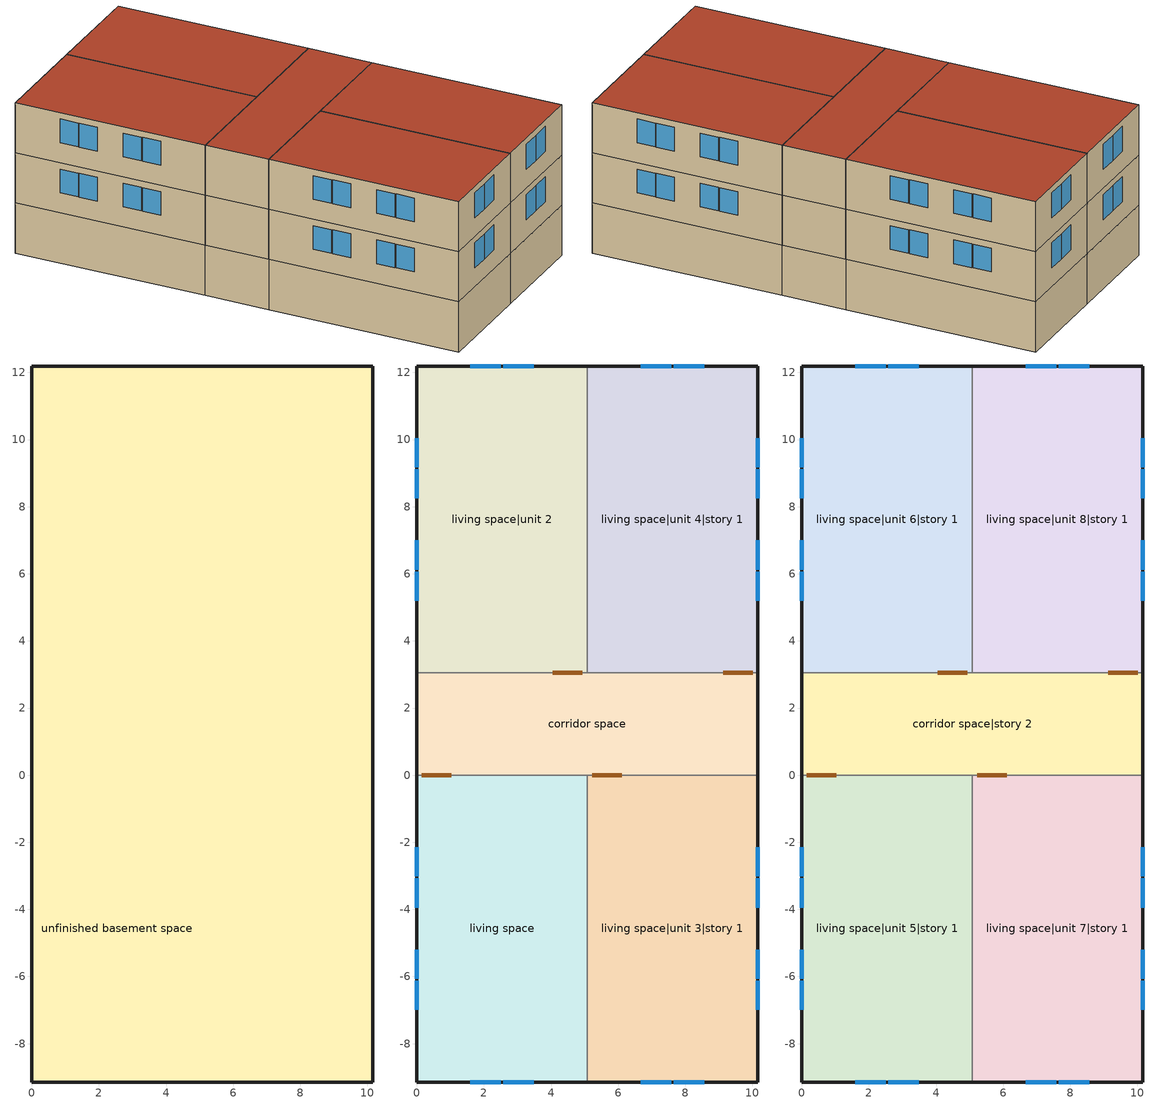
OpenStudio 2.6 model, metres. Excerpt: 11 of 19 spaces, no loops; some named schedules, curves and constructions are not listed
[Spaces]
unfinished basement space
 floor foundation (FloorFndGrndUnfinB): 0,0 0,3.05 10.16,3.05 10.16,0 z-2.44
 floor foundation (FloorFndGrndUnfinB 1): 0,-9.14 0,0 5.08,0 5.08,-9.14 z-2.44
 floor foundation (FloorFndGrndUnfinB 3): 0,3.05 0,12.19 5.08,12.19 5.08,3.05 z-2.44
 floor foundation (FloorFndGrndUnfinB 2): 5.08,-9.14 5.08,0 10.16,0 10.16,-9.14 z-2.44
 floor foundation (FloorFndGrndUnfinB 4): 5.08,3.05 5.08,12.19 10.16,12.19 10.16,3.05 z-2.44
 wall foundation (WallFndGrndUnfinB 3): 0,12.19 0,3.05 0,0 z-2.44:0
 wall foundation (WallFndGrndUnfinB 4): 10.16,0 10.16,3.05 10.16,12.19 5.08,12.19 0,12.19 z-2.44:0
 wall foundation (WallFndGrndUnfinB 1): 0,0 0,-9.14 z-2.44:0
 wall foundation (WallFndGrndUnfinB 2): 0,-9.14 5.08,-9.14 10.16,-9.14 10.16,0 z-2.44:0
 ceiling adiabatic (RoofUnfinUninsExt): 10.16,0 10.16,3.05 0,3.05 0,0 z0
living space
 floor to unfinished basement space (FloorUnfinBInsFin Reversed): 0,-9.14 0,0 5.08,0 5.08,-9.14 z0
 wall outside (WallExtInsFin): 0,0 0,-9.14 5.08,-9.14 z0:2.44
 wall adiabatic (WallIntFinUninsFin): 5.08,0 0,0 z0:2.44
 wall to living space|unit 3|story 1 (WallIntFinUninsFin Reversed): 5.08,-9.14 5.08,0 z0:2.44
 window (WindowConstruction): 1.6,-9.14 2.51,-9.14 / 2.57,-9.14 3.48,-9.14 z0.91:2.13; 0,-2.15 0,-3.02 / 0,-3.08 0,-3.95 / 0,-5.2 0,-6.07 / 0,-6.13 0,-6.99 z0.98:2.13
living space|unit 2
 floor to unfinished basement space (FloorUnfinBInsFin Reversed): 0,3.05 0,12.19 5.08,12.19 5.08,3.05 z0
 wall outside (WallExtInsFin): 5.08,12.19 0,12.19 0,3.05 z0:2.44
 wall to living space|unit 4|story 1 (WallIntFinUninsFin Reversed): 5.08,3.05 5.08,12.19 z0:2.44
 wall adiabatic (WallIntFinUninsFin): 0,3.05 5.08,3.05 z0:2.44
 window (WindowConstruction): 3.48,12.19 2.57,12.19 / 2.51,12.19 1.6,12.19 z0.91:2.13; 0,10.04 0,9.17 / 0,9.11 0,8.25 / 0,6.99 0,6.13 / 0,6.07 0,5.2 z0.98:2.13
living space|unit 3|story 1
 floor to unfinished basement space (FloorUnfinBInsFin Reversed): 5.08,-9.14 5.08,0 10.16,0 10.16,-9.14 z0
 wall outside (WallExtInsFin): 5.08,-9.14 10.16,-9.14 10.16,0 z0:2.44
 wall adiabatic (WallIntFinUninsFin): 10.16,0 5.08,0 z0:2.44
 window (WindowConstruction): 6.68,-9.14 7.59,-9.14 / 7.65,-9.14 8.56,-9.14 z0.91:2.13; 10.16,-6.99 10.16,-6.13 / 10.16,-6.07 10.16,-5.2 / 10.16,-3.95 10.16,-3.08 / 10.16,-3.02 10.16,-2.15 z0.98:2.13
living space|unit 4|story 1
 floor to unfinished basement space (FloorUnfinBInsFin Reversed): 5.08,3.05 5.08,12.19 10.16,12.19 10.16,3.05 z0
 wall outside (WallExtInsFin): 10.16,3.05 10.16,12.19 5.08,12.19 z0:2.44
 wall adiabatic (WallIntFinUninsFin): 5.08,3.05 10.16,3.05 z0:2.44
 window (WindowConstruction): 8.56,12.19 7.65,12.19 / 7.59,12.19 6.68,12.19 z0.91:2.13; 10.16,5.2 10.16,6.07 / 10.16,6.13 10.16,6.99 / 10.16,8.25 10.16,9.11 / 10.16,9.17 10.16,10.04 z0.98:2.13
corridor space
 floor adiabatic (FloorUnfinUninsUnfin): 0,0 0,3.05 10.16,3.05 10.16,0 z0
 wall outside (WallExtUninsUnfin): 0,3.05 0,0 / 10.16,0 10.16,3.05 z0:2.44
 wall adiabatic (WallIntUnfinUninsUnfin): 0,0 5.08,0 10.16,0 / 10.16,3.05 5.08,3.05 0,3.05 z0:2.44
 door inside (UninsDoor): 0.15,0 1.02,0 / 4.93,3.05 4.06,3.05 / 5.23,0 6.1,0 / 10.01,3.05 9.14,3.05 z0:2.13
 ceiling adiabatic (RoofUnfinUninsExt): 10.16,0 10.16,3.05 0,3.05 0,0 z2.44
living space|unit 5|story 1
 floor to living space (FloorFinUninsFin): 0,-9.14 0,0 5.08,0 5.08,-9.14 z2.44
 wall outside (WallExtInsFin): 0,0 0,-9.14 5.08,-9.14 z2.44:4.88
 wall to living space|unit 7|story 1 (WallIntFinUninsFin): 5.08,-9.14 5.08,0 z2.44:4.88
 wall adiabatic (WallIntFinUninsFin): 5.08,0 0,0 z2.44:4.88
 window (WindowConstruction): 1.6,-9.14 2.51,-9.14 / 2.57,-9.14 3.48,-9.14 z3.35:4.57; 0,-2.15 0,-3.02 / 0,-3.08 0,-3.95 / 0,-5.2 0,-6.07 / 0,-6.13 0,-6.99 z3.42:4.57
 roof outside (RoofFinInsExt): 5.08,-9.14 5.08,0 0,0 0,-9.14 z4.88
living space|unit 6|story 1
 floor to living space|unit 2 (FloorFinUninsFin): 0,3.05 0,12.19 5.08,12.19 5.08,3.05 z2.44
 wall outside (WallExtInsFin): 5.08,12.19 0,12.19 0,3.05 z2.44:4.88
 wall adiabatic (WallIntFinUninsFin): 0,3.05 5.08,3.05 z2.44:4.88
 wall to living space|unit 8|story 1 (WallIntFinUninsFin): 5.08,3.05 5.08,12.19 z2.44:4.88
 window (WindowConstruction): 3.48,12.19 2.57,12.19 / 2.51,12.19 1.6,12.19 z3.35:4.57; 0,10.04 0,9.17 / 0,9.11 0,8.25 / 0,6.99 0,6.13 / 0,6.07 0,5.2 z3.42:4.57
 roof outside (RoofFinInsExt): 5.08,3.05 5.08,12.19 0,12.19 0,3.05 z4.88
living space|unit 7|story 1
 floor to living space|unit 3|story 1 (FloorFinUninsFin): 5.08,-9.14 5.08,0 10.16,0 10.16,-9.14 z2.44
 wall outside (WallExtInsFin): 5.08,-9.14 10.16,-9.14 10.16,0 z2.44:4.88
 wall adiabatic (WallIntFinUninsFin): 10.16,0 5.08,0 z2.44:4.88
 window (WindowConstruction): 6.68,-9.14 7.59,-9.14 / 7.65,-9.14 8.56,-9.14 z3.35:4.57; 10.16,-6.99 10.16,-6.13 / 10.16,-6.07 10.16,-5.2 / 10.16,-3.95 10.16,-3.08 / 10.16,-3.02 10.16,-2.15 z3.42:4.57
 roof outside (RoofFinInsExt): 10.16,-9.14 10.16,0 5.08,0 5.08,-9.14 z4.88
living space|unit 8|story 1
 floor to living space|unit 4|story 1 (FloorFinUninsFin): 5.08,3.05 5.08,12.19 10.16,12.19 10.16,3.05 z2.44
 wall outside (WallExtInsFin): 10.16,3.05 10.16,12.19 5.08,12.19 z2.44:4.88
 wall adiabatic (WallIntFinUninsFin): 5.08,3.05 10.16,3.05 z2.44:4.88
 window (WindowConstruction): 8.56,12.19 7.65,12.19 / 7.59,12.19 6.68,12.19 z3.35:4.57; 10.16,5.2 10.16,6.07 / 10.16,6.13 10.16,6.99 / 10.16,8.25 10.16,9.11 / 10.16,9.17 10.16,10.04 z3.42:4.57
 roof outside (RoofFinInsExt): 10.16,3.05 10.16,12.19 5.08,12.19 5.08,3.05 z4.88
corridor space|story 2
 floor adiabatic (FloorUnfinUninsUnfin): 0,0 0,3.05 10.16,3.05 10.16,0 z2.44
 wall outside (WallExtUninsUnfin): 10.16,0 10.16,3.05 / 0,3.05 0,0 z2.44:4.88
 wall adiabatic (WallIntUnfinUninsUnfin): 10.16,3.05 5.08,3.05 0,3.05 / 0,0 5.08,0 10.16,0 z2.44:4.88
 door inside (UninsDoor): 4.93,3.05 4.06,3.05 / 0.15,0 1.02,0 / 10.01,3.05 9.14,3.05 / 5.23,0 6.1,0 z2.44:4.57
 roof outside (RoofUnfinUninsExt): 10.16,0 10.16,3.05 0,3.05 0,0 z4.88
[EnergyManagementSystem:Program]
res_nv_7_program: Set Tdiff = res_af_7_tin_s-res_af_7_tt_s; Set dT = (@Abs Tdiff); Set pt = (@RhFnTdbWPb res_af_7_tt_s res_nv_wt_s res_nv_pb_s); Set NVA = 2472.2613780480024; Set Cs = 8.963020389461627e-05; Set Cw = 6.158219665777789e-05; Set MNV = 0.6292632576; Set MHR = 0.0115; Set MRH = 0.7; Set temp1 = (res_nv_7_nva_s*NVA); Set SGNV = temp1*((((Cs*dT)+(Cw*(res_af_vw_s^2)))^0.5)/1000); If (res_nv_wt_s<MHR) && (pt<MRH) && (res_af_7_tin_s>res_nv_7_sp_s); Set temp2 = (res_af_7_tin_s-res_nv_7_sp_s); Set NVadj1 = temp2/(res_af_7_tin_s-res_af_7_tt_s); Set NVadj2 = (@Min NVadj1 1); Set NVadj3 = (@Max NVadj2 0); Set NVadj = SGNV*NVadj3; Set res_nv_7_flow_act = (@Min NVadj MNV); Else; Set res_nv_7_flow_act = 0; EndIf
res_ds_7_program: Set res_ds_7_lk_sup_fan_equiv = 0; Set res_ds_7_lk_ret_fan_equiv = 0
res_infil_7_program: Set p_m = 0.14; Set p_s = 0.22; Set s_m = 270; Set s_s = 370; Set z_m = 9.99744; Set z_s = 2.4384; Set f_t = (((s_m/z_m)^p_m)*((z_s/s_s)^p_s)); Set Tdiff = res_af_7_tin_s-res_af_7_tt_s; Set dT = @Abs Tdiff; Set c = 0.0174; Set Cs = 0.0471; Set Cw = 0.1406; Set n = 0.67; Set sft = (f_t*0.5); Set temp1 = ((c*Cw)*((sft*res_af_vw_s)^(2*n)))^2; Set Qn = (((c*Cs*(dT^n))^2)+temp1)^0.5; Set Tdiff = res_af_7_tin_s-res_af_7_tt_s; Set dT = @Abs Tdiff; Set QWHV = res_infil_7_wh_sch_s*0.0165; Set Qrange = res_infil_7_range_sch_s*0.0472; Set Qdryer = 0.0; Set Qbath = res_infil_7_bath_sch_s*0.0354; Set QhpwhOut = 0; Set QhpwhIn = 0; Set QductsOut = res_ds_7_lk_ret_fan_equiv; Set QductsIn = res_ds_7_lk_sup_fan_equiv; Set Qout = QWHV+Qrange+Qbath+Qdryer+QhpwhOut+QductsOut; Set Qin = QhpwhIn+QductsIn; Set Qu = (@Abs (Qout-Qin)); Set Qb = (@Min Qout Qin); Set faneff_wh = 0.9438948864000002; Set res_infil_7_house_fan_act = (QWHV*300)/faneff_wh; Set faneff_sp = 0.4719474432000001; Set res_infil_7_range_fan_act = (Qrange*300)/faneff_sp; Set res_infil_7_bath_fan_act = (Qbath*300)/faneff_sp; Set Q_acctd_for_elsewhere = QhpwhOut+QhpwhIn+QductsOut+QductsIn; Set res_infil_7_flow_act = (((Qu^2)+(Qn^2))^0.5)-Q_acctd_for_elsewhere; Set res_infil_7_flow_act = (@Max res_infil_7_flow_act 0)
[EnergyManagementSystem:ProgramCallingManager]
res wh_1 ProgramManager: InsideHVACSystemIterationLoop; res_wh_1_Control; res_wh_1_InletAir
res wh_2 ProgramManager: InsideHVACSystemIterationLoop; res_wh_2_Control; res_wh_2_InletAir
res wh_3 ProgramManager: InsideHVACSystemIterationLoop; res_wh_3_Control; res_wh_3_InletAir
res wh_6 ProgramManager: InsideHVACSystemIterationLoop; res_wh_6_Control; res_wh_6_InletAir
res wh_5 ProgramManager: InsideHVACSystemIterationLoop; res_wh_5_Control; res_wh_5_InletAir
res wh_4 ProgramManager: InsideHVACSystemIterationLoop; res_wh_4_Control; res_wh_4_InletAir
res wh_8 ProgramManager: InsideHVACSystemIterationLoop; res_wh_8_Control; res_wh_8_InletAir
res wh_7 ProgramManager: InsideHVACSystemIterationLoop; res_wh_7_Control; res_wh_7_InletAir
res af_1 program calling manager: BeginTimestepBeforePredictor; res_infil_1_program; res_nv_1_program
res ds_1 program calling manager: EndOfSystemTimestepAfterHVACReporting; res_ds_1_program
res af_2 program calling manager: BeginTimestepBeforePredictor; res_infil_2_program; res_nv_2_program
res ds_2 program calling manager: EndOfSystemTimestepAfterHVACReporting; res_ds_2_program
res af_3 program calling manager: BeginTimestepBeforePredictor; res_infil_3_program; res_nv_3_program
res ds_3 program calling manager: EndOfSystemTimestepAfterHVACReporting; res_ds_3_program
res af_6 program calling manager: BeginTimestepBeforePredictor; res_infil_6_program; res_nv_6_program
res ds_6 program calling manager: EndOfSystemTimestepAfterHVACReporting; res_ds_6_program
res af_5 program calling manager: BeginTimestepBeforePredictor; res_infil_5_program; res_nv_5_program
res ds_5 program calling manager: EndOfSystemTimestepAfterHVACReporting; res_ds_5_program
res af_4 program calling manager: BeginTimestepBeforePredictor; res_infil_4_program; res_nv_4_program
res ds_4 program calling manager: EndOfSystemTimestepAfterHVACReporting; res_ds_4_program
res af_8 program calling manager: BeginTimestepBeforePredictor; res_infil_8_program; res_nv_8_program
res ds_8 program calling manager: EndOfSystemTimestepAfterHVACReporting; res_ds_8_program
res af_7 program calling manager: BeginTimestepBeforePredictor; res_infil_7_program; res_nv_7_program
res ds_7 program calling manager: EndOfSystemTimestepAfterHVACReporting; res_ds_7_program
[Coil:Heating:DX:MultiSpeed:StageData] Rated Supply Air Fan Power Per Volume Flow Rate {W/(m3/s)}=773.3; Rated Waste Heat Fraction of Power Input=0.2
Name | Gross Rated Heating Capacity {W} | Gross Rated Heating COP {W/W} | Rated Air Flow Rate {m3/s} | Heating Capacity Function of Temperature Curve | Heating Capacity Function of Flow Fraction Curve | Energy Input Ratio Function of Temperature Curve | Energy Input Ratio Function of Flow Fraction Curve | Part Load Fraction Correlation Curve | Waste Heat Function of Temperature Curve
 | 12660.7 | 3.97731 | 0.66488 | HP_Heat-Cap-fT1 | HP_Heat-CAP-fFF1 | HP_Heat-EIR-fT1 | HP_Heat-EIR-fFF1 | HP_Heat-PLF-fPLR1 | ConstantBiquadratic
 | 17584.3 | 3.42544 | 0.831099 | HP_Heat-Cap-fT2 | HP_Heat-CAP-fFF2 | HP_Heat-EIR-fT2 | HP_Heat-EIR-fFF2 | HP_Heat-PLF-fPLR2 | ConstantBiquadratic
 | 12660.7 | 3.97731 | 0.66488 | HP_Heat-Cap-fT1 1 | HP_Heat-CAP-fFF1 1 | HP_Heat-EIR-fT1 1 | HP_Heat-EIR-fFF1 1 | HP_Heat-PLF-fPLR1 1 | ConstantBiquadratic 2
 | 17584.3 | 3.42544 | 0.831099 | HP_Heat-Cap-fT2 1 | HP_Heat-CAP-fFF2 1 | HP_Heat-EIR-fT2 1 | HP_Heat-EIR-fFF2 1 | HP_Heat-PLF-fPLR2 1 | ConstantBiquadratic 2
 | 12660.7 | 3.97731 | 0.66488 | HP_Heat-Cap-fT1 2 | HP_Heat-CAP-fFF1 2 | HP_Heat-EIR-fT1 2 | HP_Heat-EIR-fFF1 2 | HP_Heat-PLF-fPLR1 2 | ConstantBiquadratic 4
 | 17584.3 | 3.42544 | 0.831099 | HP_Heat-Cap-fT2 2 | HP_Heat-CAP-fFF2 2 | HP_Heat-EIR-fT2 2 | HP_Heat-EIR-fFF2 2 | HP_Heat-PLF-fPLR2 2 | ConstantBiquadratic 4
 | 12660.7 | 3.97731 | 0.66488 | HP_Heat-Cap-fT1 3 | HP_Heat-CAP-fFF1 3 | HP_Heat-EIR-fT1 3 | HP_Heat-EIR-fFF1 3 | HP_Heat-PLF-fPLR1 3 | ConstantBiquadratic 6
 | 17584.3 | 3.42544 | 0.831099 | HP_Heat-Cap-fT2 3 | HP_Heat-CAP-fFF2 3 | HP_Heat-EIR-fT2 3 | HP_Heat-EIR-fFF2 3 | HP_Heat-PLF-fPLR2 3 | ConstantBiquadratic 6
 | 12660.7 | 3.97731 | 0.66488 | HP_Heat-Cap-fT1 4 | HP_Heat-CAP-fFF1 4 | HP_Heat-EIR-fT1 4 | HP_Heat-EIR-fFF1 4 | HP_Heat-PLF-fPLR1 4 | ConstantBiquadratic 8
 | 17584.3 | 3.42544 | 0.831099 | HP_Heat-Cap-fT2 4 | HP_Heat-CAP-fFF2 4 | HP_Heat-EIR-fT2 4 | HP_Heat-EIR-fFF2 4 | HP_Heat-PLF-fPLR2 4 | ConstantBiquadratic 8
 | 12660.7 | 3.97731 | 0.66488 | HP_Heat-Cap-fT1 5 | HP_Heat-CAP-fFF1 5 | HP_Heat-EIR-fT1 5 | HP_Heat-EIR-fFF1 5 | HP_Heat-PLF-fPLR1 5 | ConstantBiquadratic 10
 | 17584.3 | 3.42544 | 0.831099 | HP_Heat-Cap-fT2 5 | HP_Heat-CAP-fFF2 5 | HP_Heat-EIR-fT2 5 | HP_Heat-EIR-fFF2 5 | HP_Heat-PLF-fPLR2 5 | ConstantBiquadratic 10
 | 12660.7 | 3.97731 | 0.66488 | HP_Heat-Cap-fT1 6 | HP_Heat-CAP-fFF1 6 | HP_Heat-EIR-fT1 6 | HP_Heat-EIR-fFF1 6 | HP_Heat-PLF-fPLR1 6 | ConstantBiquadratic 12
 | 17584.3 | 3.42544 | 0.831099 | HP_Heat-Cap-fT2 6 | HP_Heat-CAP-fFF2 6 | HP_Heat-EIR-fT2 6 | HP_Heat-EIR-fFF2 6 | HP_Heat-PLF-fPLR2 6 | ConstantBiquadratic 12
 | 12660.7 | 3.97731 | 0.66488 | HP_Heat-Cap-fT1 7 | HP_Heat-CAP-fFF1 7 | HP_Heat-EIR-fT1 7 | HP_Heat-EIR-fFF1 7 | HP_Heat-PLF-fPLR1 7 | ConstantBiquadratic 14
 | 17584.3 | 3.42544 | 0.831099 | HP_Heat-Cap-fT2 7 | HP_Heat-CAP-fFF2 7 | HP_Heat-EIR-fT2 7 | HP_Heat-EIR-fFF2 7 | HP_Heat-PLF-fPLR2 7 | ConstantBiquadratic 14
[AirLoopHVAC:ReturnPlenum]
Name | ThermalZone
Air Loop HVAC Return Plenum 1 | res ds_1 ret air zone
Air Loop HVAC Return Plenum 2 | res ds_2 ret air zone
Air Loop HVAC Return Plenum 3 | res ds_3 ret air zone
Air Loop HVAC Return Plenum 4 | res ds_6 ret air zone
Air Loop HVAC Return Plenum 5 | res ds_5 ret air zone
Air Loop HVAC Return Plenum 6 | res ds_4 ret air zone
Air Loop HVAC Return Plenum 7 | res ds_8 ret air zone
Air Loop HVAC Return Plenum 8 | res ds_7 ret air zone
[EnergyManagementSystem:Subroutine]
res_ds_1_lk_subrout: Set f_sup = 0.13696338696303695; Set f_ret = 0.10009990009990012; Set f_OA = 1.0e-06; Set oafrate = f_OA * res_ds_1_ah_vfr; Set suplkfrate = f_sup * res_ds_1_ah_vfr; Set retlkfrate = f_ret * res_ds_1_ah_vfr; Set res_ds_1_ah_to_liv = (@Abs (suplkfrate-retlkfrate-oafrate)); Set res_ds_1_liv_to_ah = 0; Set res_ds_1_lk_sup_fan_equiv = 0; Set res_ds_1_lk_ret_fan_equiv = oafrate; If res_ds_1_ah_mfr>0; Set h_SA = (@HFnTdbW res_ds_1_ah_tt res_ds_1_ah_wt); Set h_AHZone = (@HFnTdbW res_ds_1_ah_t res_ds_1_ah_w); Set h_RA = (@HFnTdbW res_ds_1_ra_t res_ds_1_ra_w); Set h_fg = (@HfgAirFnWTdb res_ds_1_ah_wt res_ds_1_ah_tt); Set SALeakageQtot = f_sup * res_ds_1_ah_mfr*(h_RA - h_SA); Set temp1 = h_fg*(res_ds_1_ra_w-res_ds_1_ah_wt); Set res_ds_1_sup_lat_lk_to_lv = f_sup*res_ds_1_ah_mfr*temp1; Set res_ds_1_sup_s_lk_to_lv = SALeakageQtot-res_ds_1_sup_lat_lk_to_lv; Set eTm = (res_ds_1_fan_rtf/(res_ds_1_ah_mfr*1006.0))*20.169; Set eTm = 0-eTm; Set temp4 = res_ds_1_ah_t; Set tsup = temp4+((res_ds_1_ah_tt-res_ds_1_ah_t)*(@Exp eTm)); Set temp5 = tsup-res_ds_1_ah_tt; Set res_ds_1_sup_d_cn_to_lv = res_ds_1_ah_mfr*1006.0*temp5; Set res_ds_1_sup_d_cn_to_ah = 0-res_ds_1_sup_d_cn_to_lv; Set eTm = (res_ds_1_fan_rtf/(res_ds_1_ah_mfr*1006.0))*18.618; Set eTm = 0-eTm; Set temp6 = res_ds_1_ah_t; Set tret = temp6+((res_ds_1_ra_t-res_ds_1_ah_t)*(@Exp eTm)); Set temp7 = tret-res_ds_1_ra_t; Set res_ds_1_ret_d_cn_to_pl = res_ds_1_ah_mfr*1006.0*temp7; Set res_ds_1_ret_d_cn_to_ah = 0-res_ds_1_ret_d_cn_to_pl; Set res_ds_1_ret_lat_lk = 0; Set temp2 = (res_ds_1_ah_t-res_ds_1_ra_t); Set res_ds_1_ret_s_lk = f_ret*res_ds_1_ah_mfr*1006.0*temp2; Set QtotLeakToAHZn = f_sup*res_ds_1_ah_mfr*(h_SA-h_AHZone); Set temp3 = (res_ds_1_ah_wt-res_ds_1_ah_w); Set res_ds_1_sup_lat_lk_to_ah = f_sup*res_ds_1_ah_mfr*h_fg*temp3; Set res_ds_1_sup_s_lk_to_ah = QtotLeakToAHZn-res_ds_1_sup_lat_lk_to_ah; Else; Set res_ds_1_sup_lat_lk_to_lv = 0; Set res_ds_1_sup_s_lk_to_lv = 0; Set res_ds_1_sup_d_cn_to_lv = 0; Set res_ds_1_sup_d_cn_to_ah = 0; Set res_ds_1_ret_d_cn_to_pl = 0; Set res_ds_1_ret_d_cn_to_ah = 0; Set res_ds_1_ret_lat_lk = 0; Set res_ds_1_ret_s_lk = 0; Set res_ds_1_sup_lat_lk_to_ah = 0; Set res_ds_1_sup_s_lk_to_ah = 0; EndIf
res_ds_2_lk_subrout: Set f_sup = 0.13696338696303695; Set f_ret = 0.10009990009990012; Set f_OA = 1.0e-06; Set oafrate = f_OA * res_ds_2_ah_vfr; Set suplkfrate = f_sup * res_ds_2_ah_vfr; Set retlkfrate = f_ret * res_ds_2_ah_vfr; Set res_ds_2_ah_to_liv = (@Abs (suplkfrate-retlkfrate-oafrate)); Set res_ds_2_liv_to_ah = 0; Set res_ds_2_lk_sup_fan_equiv = 0; Set res_ds_2_lk_ret_fan_equiv = oafrate; If res_ds_2_ah_mfr>0; Set h_SA = (@HFnTdbW res_ds_2_ah_tt res_ds_2_ah_wt); Set h_AHZone = (@HFnTdbW res_ds_2_ah_t res_ds_2_ah_w); Set h_RA = (@HFnTdbW res_ds_2_ra_t res_ds_2_ra_w); Set h_fg = (@HfgAirFnWTdb res_ds_2_ah_wt res_ds_2_ah_tt); Set SALeakageQtot = f_sup * res_ds_2_ah_mfr*(h_RA - h_SA); Set temp1 = h_fg*(res_ds_2_ra_w-res_ds_2_ah_wt); Set res_ds_2_sup_lat_lk_to_lv = f_sup*res_ds_2_ah_mfr*temp1; Set res_ds_2_sup_s_lk_to_lv = SALeakageQtot-res_ds_2_sup_lat_lk_to_lv; Set eTm = (res_ds_2_fan_rtf/(res_ds_2_ah_mfr*1006.0))*20.169; Set eTm = 0-eTm; Set temp4 = res_ds_2_ah_t; Set tsup = temp4+((res_ds_2_ah_tt-res_ds_2_ah_t)*(@Exp eTm)); Set temp5 = tsup-res_ds_2_ah_tt; Set res_ds_2_sup_d_cn_to_lv = res_ds_2_ah_mfr*1006.0*temp5; Set res_ds_2_sup_d_cn_to_ah = 0-res_ds_2_sup_d_cn_to_lv; Set eTm = (res_ds_2_fan_rtf/(res_ds_2_ah_mfr*1006.0))*18.618; Set eTm = 0-eTm; Set temp6 = res_ds_2_ah_t; Set tret = temp6+((res_ds_2_ra_t-res_ds_2_ah_t)*(@Exp eTm)); Set temp7 = tret-res_ds_2_ra_t; Set res_ds_2_ret_d_cn_to_pl = res_ds_2_ah_mfr*1006.0*temp7; Set res_ds_2_ret_d_cn_to_ah = 0-res_ds_2_ret_d_cn_to_pl; Set res_ds_2_ret_lat_lk = 0; Set temp2 = (res_ds_2_ah_t-res_ds_2_ra_t); Set res_ds_2_ret_s_lk = f_ret*res_ds_2_ah_mfr*1006.0*temp2; Set QtotLeakToAHZn = f_sup*res_ds_2_ah_mfr*(h_SA-h_AHZone); Set temp3 = (res_ds_2_ah_wt-res_ds_2_ah_w); Set res_ds_2_sup_lat_lk_to_ah = f_sup*res_ds_2_ah_mfr*h_fg*temp3; Set res_ds_2_sup_s_lk_to_ah = QtotLeakToAHZn-res_ds_2_sup_lat_lk_to_ah; Else; Set res_ds_2_sup_lat_lk_to_lv = 0; Set res_ds_2_sup_s_lk_to_lv = 0; Set res_ds_2_sup_d_cn_to_lv = 0; Set res_ds_2_sup_d_cn_to_ah = 0; Set res_ds_2_ret_d_cn_to_pl = 0; Set res_ds_2_ret_d_cn_to_ah = 0; Set res_ds_2_ret_lat_lk = 0; Set res_ds_2_ret_s_lk = 0; Set res_ds_2_sup_lat_lk_to_ah = 0; Set res_ds_2_sup_s_lk_to_ah = 0; EndIf
res_ds_3_lk_subrout: Set f_sup = 0.13696338696303695; Set f_ret = 0.10009990009990012; Set f_OA = 1.0e-06; Set oafrate = f_OA * res_ds_3_ah_vfr; Set suplkfrate = f_sup * res_ds_3_ah_vfr; Set retlkfrate = f_ret * res_ds_3_ah_vfr; Set res_ds_3_ah_to_liv = (@Abs (suplkfrate-retlkfrate-oafrate)); Set res_ds_3_liv_to_ah = 0; Set res_ds_3_lk_sup_fan_equiv = 0; Set res_ds_3_lk_ret_fan_equiv = oafrate; If res_ds_3_ah_mfr>0; Set h_SA = (@HFnTdbW res_ds_3_ah_tt res_ds_3_ah_wt); Set h_AHZone = (@HFnTdbW res_ds_3_ah_t res_ds_3_ah_w); Set h_RA = (@HFnTdbW res_ds_3_ra_t res_ds_3_ra_w); Set h_fg = (@HfgAirFnWTdb res_ds_3_ah_wt res_ds_3_ah_tt); Set SALeakageQtot = f_sup * res_ds_3_ah_mfr*(h_RA - h_SA); Set temp1 = h_fg*(res_ds_3_ra_w-res_ds_3_ah_wt); Set res_ds_3_sup_lat_lk_to_lv = f_sup*res_ds_3_ah_mfr*temp1; Set res_ds_3_sup_s_lk_to_lv = SALeakageQtot-res_ds_3_sup_lat_lk_to_lv; Set eTm = (res_ds_3_fan_rtf/(res_ds_3_ah_mfr*1006.0))*20.169; Set eTm = 0-eTm; Set temp4 = res_ds_3_ah_t; Set tsup = temp4+((res_ds_3_ah_tt-res_ds_3_ah_t)*(@Exp eTm)); Set temp5 = tsup-res_ds_3_ah_tt; Set res_ds_3_sup_d_cn_to_lv = res_ds_3_ah_mfr*1006.0*temp5; Set res_ds_3_sup_d_cn_to_ah = 0-res_ds_3_sup_d_cn_to_lv; Set eTm = (res_ds_3_fan_rtf/(res_ds_3_ah_mfr*1006.0))*18.618; Set eTm = 0-eTm; Set temp6 = res_ds_3_ah_t; Set tret = temp6+((res_ds_3_ra_t-res_ds_3_ah_t)*(@Exp eTm)); Set temp7 = tret-res_ds_3_ra_t; Set res_ds_3_ret_d_cn_to_pl = res_ds_3_ah_mfr*1006.0*temp7; Set res_ds_3_ret_d_cn_to_ah = 0-res_ds_3_ret_d_cn_to_pl; Set res_ds_3_ret_lat_lk = 0; Set temp2 = (res_ds_3_ah_t-res_ds_3_ra_t); Set res_ds_3_ret_s_lk = f_ret*res_ds_3_ah_mfr*1006.0*temp2; Set QtotLeakToAHZn = f_sup*res_ds_3_ah_mfr*(h_SA-h_AHZone); Set temp3 = (res_ds_3_ah_wt-res_ds_3_ah_w); Set res_ds_3_sup_lat_lk_to_ah = f_sup*res_ds_3_ah_mfr*h_fg*temp3; Set res_ds_3_sup_s_lk_to_ah = QtotLeakToAHZn-res_ds_3_sup_lat_lk_to_ah; Else; Set res_ds_3_sup_lat_lk_to_lv = 0; Set res_ds_3_sup_s_lk_to_lv = 0; Set res_ds_3_sup_d_cn_to_lv = 0; Set res_ds_3_sup_d_cn_to_ah = 0; Set res_ds_3_ret_d_cn_to_pl = 0; Set res_ds_3_ret_d_cn_to_ah = 0; Set res_ds_3_ret_lat_lk = 0; Set res_ds_3_ret_s_lk = 0; Set res_ds_3_sup_lat_lk_to_ah = 0; Set res_ds_3_sup_s_lk_to_ah = 0; EndIf
res_ds_4_lk_subrout: Set f_sup = 0.13696338696303695; Set f_ret = 0.10009990009990012; Set f_OA = 1.0e-06; Set oafrate = f_OA * res_ds_4_ah_vfr; Set suplkfrate = f_sup * res_ds_4_ah_vfr; Set retlkfrate = f_ret * res_ds_4_ah_vfr; Set res_ds_4_ah_to_liv = (@Abs (suplkfrate-retlkfrate-oafrate)); Set res_ds_4_liv_to_ah = 0; Set res_ds_4_lk_sup_fan_equiv = 0; Set res_ds_4_lk_ret_fan_equiv = oafrate; If res_ds_4_ah_mfr>0; Set h_SA = (@HFnTdbW res_ds_4_ah_tt res_ds_4_ah_wt); Set h_AHZone = (@HFnTdbW res_ds_4_ah_t res_ds_4_ah_w); Set h_RA = (@HFnTdbW res_ds_4_ra_t res_ds_4_ra_w); Set h_fg = (@HfgAirFnWTdb res_ds_4_ah_wt res_ds_4_ah_tt); Set SALeakageQtot = f_sup * res_ds_4_ah_mfr*(h_RA - h_SA); Set temp1 = h_fg*(res_ds_4_ra_w-res_ds_4_ah_wt); Set res_ds_4_sup_lat_lk_to_lv = f_sup*res_ds_4_ah_mfr*temp1; Set res_ds_4_sup_s_lk_to_lv = SALeakageQtot-res_ds_4_sup_lat_lk_to_lv; Set eTm = (res_ds_4_fan_rtf/(res_ds_4_ah_mfr*1006.0))*20.169; Set eTm = 0-eTm; Set temp4 = res_ds_4_ah_t; Set tsup = temp4+((res_ds_4_ah_tt-res_ds_4_ah_t)*(@Exp eTm)); Set temp5 = tsup-res_ds_4_ah_tt; Set res_ds_4_sup_d_cn_to_lv = res_ds_4_ah_mfr*1006.0*temp5; Set res_ds_4_sup_d_cn_to_ah = 0-res_ds_4_sup_d_cn_to_lv; Set eTm = (res_ds_4_fan_rtf/(res_ds_4_ah_mfr*1006.0))*18.618; Set eTm = 0-eTm; Set temp6 = res_ds_4_ah_t; Set tret = temp6+((res_ds_4_ra_t-res_ds_4_ah_t)*(@Exp eTm)); Set temp7 = tret-res_ds_4_ra_t; Set res_ds_4_ret_d_cn_to_pl = res_ds_4_ah_mfr*1006.0*temp7; Set res_ds_4_ret_d_cn_to_ah = 0-res_ds_4_ret_d_cn_to_pl; Set res_ds_4_ret_lat_lk = 0; Set temp2 = (res_ds_4_ah_t-res_ds_4_ra_t); Set res_ds_4_ret_s_lk = f_ret*res_ds_4_ah_mfr*1006.0*temp2; Set QtotLeakToAHZn = f_sup*res_ds_4_ah_mfr*(h_SA-h_AHZone); Set temp3 = (res_ds_4_ah_wt-res_ds_4_ah_w); Set res_ds_4_sup_lat_lk_to_ah = f_sup*res_ds_4_ah_mfr*h_fg*temp3; Set res_ds_4_sup_s_lk_to_ah = QtotLeakToAHZn-res_ds_4_sup_lat_lk_to_ah; Else; Set res_ds_4_sup_lat_lk_to_lv = 0; Set res_ds_4_sup_s_lk_to_lv = 0; Set res_ds_4_sup_d_cn_to_lv = 0; Set res_ds_4_sup_d_cn_to_ah = 0; Set res_ds_4_ret_d_cn_to_pl = 0; Set res_ds_4_ret_d_cn_to_ah = 0; Set res_ds_4_ret_lat_lk = 0; Set res_ds_4_ret_s_lk = 0; Set res_ds_4_sup_lat_lk_to_ah = 0; Set res_ds_4_sup_s_lk_to_ah = 0; EndIf
[Schedule:Ruleset]
Name | Default Day Schedule | Summer Design Day Schedule | Winter Design Day Schedule
res nv_1 temp schedule | Schedule Day 115
res nv_1 avail schedule | Schedule Day 116
res mv_1 range exhaust schedule | Schedule Day 119 | res mv_1 range exhaust schedule summer design | res mv_1 range exhaust schedule winter design
res mv_1 bath exhaust schedule | Schedule Day 120 | res mv_1 bath exhaust schedule summer design | res mv_1 bath exhaust schedule winter design
res nv_2 temp schedule | Schedule Day 121
res nv_2 avail schedule | Schedule Day 122
res mv_2 range exhaust schedule | Schedule Day 125 | res mv_2 range exhaust schedule summer design | res mv_2 range exhaust schedule winter design
res mv_2 bath exhaust schedule | Schedule Day 126 | res mv_2 bath exhaust schedule summer design | res mv_2 bath exhaust schedule winter design
res nv_3 temp schedule | Schedule Day 127
res nv_3 avail schedule | Schedule Day 128
res mv_3 range exhaust schedule | Schedule Day 131 | res mv_3 range exhaust schedule summer design | res mv_3 range exhaust schedule winter design
res mv_3 bath exhaust schedule | Schedule Day 132 | res mv_3 bath exhaust schedule summer design | res mv_3 bath exhaust schedule winter design
res nv_6 temp schedule | Schedule Day 133
res nv_6 avail schedule | Schedule Day 134
res mv_6 range exhaust schedule | Schedule Day 137 | res mv_6 range exhaust schedule summer design | res mv_6 range exhaust schedule winter design
res mv_6 bath exhaust schedule | Schedule Day 138 | res mv_6 bath exhaust schedule summer design | res mv_6 bath exhaust schedule winter design
res nv_5 temp schedule | Schedule Day 139
res nv_5 avail schedule | Schedule Day 140
res mv_5 range exhaust schedule | Schedule Day 143 | res mv_5 range exhaust schedule summer design | res mv_5 range exhaust schedule winter design
res mv_5 bath exhaust schedule | Schedule Day 144 | res mv_5 bath exhaust schedule summer design | res mv_5 bath exhaust schedule winter design
res nv_4 temp schedule | Schedule Day 145
res nv_4 avail schedule | Schedule Day 146
res mv_4 range exhaust schedule | Schedule Day 149 | res mv_4 range exhaust schedule summer design | res mv_4 range exhaust schedule winter design
res mv_4 bath exhaust schedule | Schedule Day 150 | res mv_4 bath exhaust schedule summer design | res mv_4 bath exhaust schedule winter design
res nv_8 temp schedule | Schedule Day 151
res nv_8 avail schedule | Schedule Day 152
res mv_8 range exhaust schedule | Schedule Day 155 | res mv_8 range exhaust schedule summer design | res mv_8 range exhaust schedule winter design
res mv_8 bath exhaust schedule | Schedule Day 156 | res mv_8 bath exhaust schedule summer design | res mv_8 bath exhaust schedule winter design
res nv_7 temp schedule | Schedule Day 157
res nv_7 avail schedule | Schedule Day 158
res mv_7 range exhaust schedule | Schedule Day 161 | res mv_7 range exhaust schedule summer design | res mv_7 range exhaust schedule winter design
res mv_7 bath exhaust schedule | Schedule Day 162 | res mv_7 bath exhaust schedule summer design | res mv_7 bath exhaust schedule winter design
[Schedule:Day]
residential heating setpoint allday1; residential heating setpoint allday2; residential heating setpoint allday3; residential heating setpoint allday4; residential heating setpoint allday5; residential heating setpoint allday6; residential heating setpoint allday7; residential heating setpoint allday8; residential heating setpoint allday9; residential heating setpoint allday10; residential heating setpoint allday11; residential heating setpoint allday12: 24, 0, 21.6667
residential cooling setpoint allday1; residential cooling setpoint allday2; residential cooling setpoint allday3; residential cooling setpoint allday4; residential cooling setpoint allday5; residential cooling setpoint allday6; residential cooling setpoint allday7; residential cooling setpoint allday8; residential cooling setpoint allday9; residential cooling setpoint allday10; residential cooling setpoint allday11; residential cooling setpoint allday12: 24, 0, 24.4444
residential lighting schedule allday1: 1, 0, 0.123751, 2, 0, 0.0742506, 4, 0, 0.0495004, 5, 0, 0.0550333, 6, 0, 0.151005, 7, 0, 0.354518, 8, 0, 0.448634, 9, 0, 0.476771, 10, 0, 0.490088, 11, 0, 0.476763, 12, 0, 0.458301, 13, 0, 0.444976, 14, 0, 0.441055, 15, 0, 0.447927, 16, 0, 0.48986, 17, 0, 0.601585, 18, 0, 0.797807, 19, 0, 0.978646, 20, 0, 0.990805, 21, 0, 0.822578, 22, 0, 0.620621, 23, 0, 0.536431, 24, 0, 0.249225
residential lighting schedule allday2: 1, 0, 0.123751, 2, 0, 0.0742506, 4, 0, 0.0495004, 5, 0, 0.0547503, 6, 0, 0.149594, 7, 0, 0.351204, 8, 0, 0.44444, 9, 0, 0.470027, 10, 0, 0.480931, 11, 0, 0.467731, 12, 0, 0.449442, 13, 0, 0.436241, 14, 0, 0.432357, 15, 0, 0.435458, 16, 0, 0.457541, 17, 0, 0.526174, 18, 0, 0.674382, 19, 0, 0.867815, 20, 0, 0.979613, 21, 0, 0.912905, 22, 0, 0.727145, 23, 0, 0.638088, 24, 0, 0.249225
residential lighting schedule allday3: 1, 0, 0.123751, 2, 0, 0.0742506, 4, 0, 0.0495004, 5, 0, 0.0539769, 6, 0, 0.145737, 7, 0, 0.342151, 8, 0, 0.432984, 9, 0, 0.451822, 10, 0, 0.456356, 11, 0, 0.443495, 12, 0, 0.425678, 13, 0, 0.412817, 14, 0, 0.409033, 15, 0, 0.410444, 16, 0, 0.422423, 17, 0, 0.463778, 18, 0, 0.567207, 19, 0, 0.736351, 20, 0, 0.89541, 21, 0, 0.928337, 22, 0, 0.807462, 23, 0, 0.499769, 24, 0, 0.249225
residential lighting schedule allday4: 1, 0, 0.123751, 2, 0, 0.0742506, 4, 0, 0.0495004, 5, 0, 0.0529206, 6, 0, 0.14047, 7, 0, 0.329784, 8, 0, 0.417334, 9, 0, 0.427474, 10, 0, 0.423826, 11, 0, 0.411431, 12, 0, 0.394257, 13, 0, 0.381861, 14, 0, 0.378214, 15, 0, 0.377995, 16, 0, 0.379305, 17, 0, 0.386076, 18, 0, 0.412203, 19, 0, 0.483741, 20, 0, 0.618803, 21, 0, 0.782651, 22, 0, 0.880006, 23, 0, 0.59731, 24, 0, 0.249225
residential lighting schedule allday5: 1, 0, 0.123751, 2, 0, 0.0742506, 4, 0, 0.0495004, 5, 0, 0.0518642, 6, 0, 0.135202, 7, 0, 0.317417, 8, 0, 0.401684, 9, 0, 0.403727, 10, 0, 0.392499, 11, 0, 0.380568, 12, 0, 0.364039, 13, 0, 0.352108, 14, 0, 0.348597, 15, 0, 0.348344, 16, 0, 0.349185, 17, 0, 0.353494, 18, 0, 0.37052, 19, 0, 0.419884, 20, 0, 0.522801, 21, 0, 0.670504, 22, 0, 0.799058, 23, 0, 0.582332, 24, 0, 0.249225
residential lighting schedule allday6: 1, 0, 0.123751, 2, 0, 0.0742506, 4, 0, 0.0495004, 5, 0, 0.0510908, 6, 0, 0.131346, 7, 0, 0.308364, 8, 0, 0.390227, 9, 0, 0.386724, 10, 0, 0.370329, 11, 0, 0.358738, 12, 0, 0.34268, 13, 0, 0.33109, 14, 0, 0.327679, 15, 0, 0.327431, 16, 0, 0.328169, 17, 0, 0.3317, 18, 0, 0.345176, 19, 0, 0.384002, 20, 0, 0.467137, 21, 0, 0.595227, 22, 0, 0.726082, 23, 0, 0.557461, 24, 0, 0.249225
residential lighting schedule allday7: 1, 0, 0.123751, 2, 0, 0.0742506, 4, 0, 0.0495004, 5, 0, 0.0508078, 6, 0, 0.129935, 7, 0, 0.30505, 8, 0, 0.386033, 9, 0, 0.380581, 10, 0, 0.362375, 11, 0, 0.350909, 12, 0, 0.335023, 13, 0, 0.323557, 14, 0, 0.320183, 15, 0, 0.319942, 16, 0, 0.320696, 17, 0, 0.324296, 18, 0, 0.337983, 19, 0, 0.377272, 20, 0, 0.461059, 21, 0, 0.589559, 22, 0, 0.71999, 23, 0, 0.553959, 24, 0, 0.249225
residential lighting schedule allday8: 1, 0, 0.123751, 2, 0, 0.0742506, 4, 0, 0.0495004, 5, 0, 0.0510908, 6, 0, 0.131346, 7, 0, 0.308364, 8, 0, 0.390227, 9, 0, 0.386724, 10, 0, 0.370329, 11, 0, 0.358738, 12, 0, 0.34268, 13, 0, 0.33109, 14, 0, 0.327679, 15, 0, 0.327463, 16, 0, 0.328508, 17, 0, 0.333671, 18, 0, 0.353343, 19, 0, 0.408235, 20, 0, 0.517996, 21, 0, 0.667796, 22, 0, 0.788015, 23, 0, 0.571055, 24, 0, 0.249225
residential lighting schedule allday9: 1, 0, 0.123751, 2, 0, 0.0742506, 4, 0, 0.0495004, 5, 0, 0.0518642, 6, 0, 0.135202, 7, 0, 0.317417, 8, 0, 0.401684, 9, 0, 0.403727, 10, 0, 0.392499, 11, 0, 0.380568, 12, 0, 0.364039, 13, 0, 0.352108, 14, 0, 0.348597, 15, 0, 0.34858, 16, 0, 0.351275, 17, 0, 0.363405, 18, 0, 0.404274, 19, 0, 0.501103, 20, 0, 0.656115, 21, 0, 0.806081, 22, 0, 0.850995, 23, 0, 0.561051, 24, 0, 0.249225
residential lighting schedule allday10: 1, 0, 0.123751, 2, 0, 0.0742506, 4, 0, 0.0495004, 5, 0, 0.0529206, 6, 0, 0.14047, 7, 0, 0.329784, 8, 0, 0.417334, 9, 0, 0.427474, 10, 0, 0.423826, 11, 0, 0.411431, 12, 0, 0.394257, 13, 0, 0.381861, 14, 0, 0.378214, 15, 0, 0.378919, 16, 0, 0.386741, 17, 0, 0.41682, 18, 0, 0.500557, 19, 0, 0.655466, 20, 0, 0.829225, 21, 0, 0.905334, 22, 0, 0.820928, 23, 0, 0.509707, 24, 0, 0.249225
residential lighting schedule allday11: 1, 0, 0.123751, 2, 0, 0.0742506, 4, 0, 0.0495004, 5, 0, 0.0539769, 6, 0, 0.145737, 7, 0, 0.342151, 8, 0, 0.432984, 9, 0, 0.451822, 10, 0, 0.456356, 11, 0, 0.443495, 12, 0, 0.425678, 13, 0, 0.412817, 14, 0, 0.409033, 15, 0, 0.421324, 16, 0, 0.481818, 17, 0, 0.61218, 18, 0, 0.804217, 19, 0, 0.945912, 20, 0, 0.918658, 21, 0, 0.747013, 22, 0, 0.56552, 23, 0, 0.493046, 24, 0, 0.249225
residential lighting schedule allday12: 1, 0, 0.123751, 2, 0, 0.0742506, 4, 0, 0.0495004, 5, 0, 0.0547503, 6, 0, 0.149594, 7, 0, 0.351204, 8, 0, 0.44444, 9, 0, 0.470027, 10, 0, 0.480931, 11, 0, 0.467731, 12, 0, 0.449442, 13, 0, 0.436241, 14, 0, 0.432357, 15, 0, 0.445561, 16, 0, 0.513103, 17, 0, 0.660674, 18, 0, 0.869445, 19, 0, 1, 20, 0, 0.932675, 21, 0, 0.731582, 22, 0, 0.553643, 23, 0, 0.488328, 24, 0, 0.249225
residential misc plug loads schedule allday7; residential misc plug loads schedule allday8: 1, 0, 0.43132, 2, 0, 0.406674, 3, 0, 0.39435, 4, 0, 0.382027, 5, 0, 0.39435, 6, 0, 0.406674, 7, 0, 0.455967, 8, 0, 0.517585, 11, 0, 0.529908, 12, 0, 0.542231, 14, 0, 0.554555, 15, 0, 0.542231, 16, 0, 0.566878, 17, 0, 0.591525, 18, 0, 0.640819, 19, 0, 0.653142, 20, 0, 0.616172, 21, 0, 0.579202, 22, 0, 0.554555, 23, 0, 0.492938, 24, 0, 0.443644
residential misc plug loads schedule allday9: 1, 0, 0.434473, 2, 0, 0.409646, 3, 0, 0.397232, 4, 0, 0.384819, 5, 0, 0.397232, 6, 0, 0.409646, 7, 0, 0.4593, 8, 0, 0.521367, 11, 0, 0.533781, 12, 0, 0.546194, 14, 0, 0.558608, 15, 0, 0.546194, 16, 0, 0.571021, 17, 0, 0.595848, 18, 0, 0.645502, 19, 0, 0.657916, 20, 0, 0.620675, 21, 0, 0.583435, 22, 0, 0.558608, 23, 0, 0.49654, 24, 0, 0.446886
residential misc plug loads schedule allday10: 1, 0, 0.520106, 2, 0, 0.490386, 3, 0, 0.475526, 4, 0, 0.460666, 5, 0, 0.475526, 6, 0, 0.490386, 7, 0, 0.549827, 8, 0, 0.624128, 11, 0, 0.638988, 12, 0, 0.653848, 14, 0, 0.668708, 15, 0, 0.653848, 16, 0, 0.683568, 17, 0, 0.713289, 18, 0, 0.772729, 19, 0, 0.787589, 20, 0, 0.743009, 21, 0, 0.698428, 22, 0, 0.668708, 23, 0, 0.594407, 24, 0, 0.534966
residential misc plug loads schedule allday11: 1, 0, 0.51853, 2, 0, 0.4889, 3, 0, 0.474085, 4, 0, 0.45927, 5, 0, 0.474085, 6, 0, 0.4889, 7, 0, 0.54816, 8, 0, 0.622236, 11, 0, 0.637051, 12, 0, 0.651867, 14, 0, 0.666682, 15, 0, 0.651867, 16, 0, 0.681497, 17, 0, 0.711127, 18, 0, 0.770388, 19, 0, 0.785203, 20, 0, 0.740757, 21, 0, 0.696312, 22, 0, 0.666682, 23, 0, 0.592606, 24, 0, 0.533345
residential misc plug loads schedule allday12: 1, 0, 0.655649, 2, 0, 0.618183, 3, 0, 0.599451, 4, 0, 0.580718, 5, 0, 0.599451, 6, 0, 0.618183, 7, 0, 0.693115, 8, 0, 0.786779, 11, 0, 0.805512, 12, 0, 0.824245, 14, 0, 0.842977, 15, 0, 0.824245, 16, 0, 0.86171, 17, 0, 0.899176, 18, 0, 0.974107, 19, 0, 0.99284, 20, 0, 0.936642, 21, 0, 0.880443, 22, 0, 0.842977, 23, 0, 0.749313, 24, 0, 0.674382
Schedule Day 115; Schedule Day 116; Schedule Day 119; res mv_1 range exhaust schedule winter design; Schedule Day 120; res mv_1 bath exhaust schedule winter design; Schedule Day 121; Schedule Day 122; Schedule Day 125; res mv_2 range exhaust schedule winter design; Schedule Day 126; res mv_2 bath exhaust schedule winter design; Schedule Day 127; Schedule Day 128; Schedule Day 131; res mv_3 range exhaust schedule winter design; Schedule Day 132; res mv_3 bath exhaust schedule winter design; Schedule Day 133; Schedule Day 134; Schedule Day 137; res mv_6 range exhaust schedule winter design; Schedule Day 138; res mv_6 bath exhaust schedule winter design; Schedule Day 139; Schedule Day 140; Schedule Day 143; res mv_5 range exhaust schedule winter design; Schedule Day 144; res mv_5 bath exhaust schedule winter design; Schedule Day 145; Schedule Day 146; Schedule Day 149; res mv_4 range exhaust schedule winter design; Schedule Day 150; res mv_4 bath exhaust schedule winter design; Schedule Day 151; Schedule Day 152; Schedule Day 155; res mv_8 range exhaust schedule winter design; Schedule Day 156; res mv_8 bath exhaust schedule winter design; Schedule Day 157; Schedule Day 158: 24, 0, 0
res nv_1 temp schedule allday1; res nv_1 temp schedule allday2; res nv_1 temp schedule allday3; res nv_1 temp schedule allday4; res nv_1 temp schedule allday11; res nv_1 temp schedule allday12; res nv_2 temp schedule allday1; res nv_2 temp schedule allday2; res nv_2 temp schedule allday3; res nv_2 temp schedule allday4; res nv_2 temp schedule allday11; res nv_2 temp schedule allday12; res nv_3 temp schedule allday1; res nv_3 temp schedule allday2; res nv_3 temp schedule allday3; res nv_3 temp schedule allday4; res nv_3 temp schedule allday11; res nv_3 temp schedule allday12; res nv_6 temp schedule allday1; res nv_6 temp schedule allday2; res nv_6 temp schedule allday3; res nv_6 temp schedule allday4; res nv_6 temp schedule allday11; res nv_6 temp schedule allday12; res nv_5 temp schedule allday1; res nv_5 temp schedule allday2; res nv_5 temp schedule allday3; res nv_5 temp schedule allday4; res nv_5 temp schedule allday11; res nv_5 temp schedule allday12; res nv_4 temp schedule allday1; res nv_4 temp schedule allday2; res nv_4 temp schedule allday3; res nv_4 temp schedule allday4; res nv_4 temp schedule allday11; res nv_4 temp schedule allday12; res nv_8 temp schedule allday1; res nv_8 temp schedule allday2; res nv_8 temp schedule allday3; res nv_8 temp schedule allday4; res nv_8 temp schedule allday11; res nv_8 temp schedule allday12; res nv_7 temp schedule allday1; res nv_7 temp schedule allday2; res nv_7 temp schedule allday3; res nv_7 temp schedule allday4; res nv_7 temp schedule allday11; res nv_7 temp schedule allday12: 1, 0, 23.8889, 24, 0, 23.8889
res nv_1 temp schedule allday5; res nv_1 temp schedule allday6; res nv_1 temp schedule allday10; res nv_2 temp schedule allday5; res nv_2 temp schedule allday6; res nv_2 temp schedule allday10; res nv_3 temp schedule allday5; res nv_3 temp schedule allday6; res nv_3 temp schedule allday10; res nv_6 temp schedule allday5; res nv_6 temp schedule allday6; res nv_6 temp schedule allday10; res nv_5 temp schedule allday5; res nv_5 temp schedule allday6; res nv_5 temp schedule allday10; res nv_4 temp schedule allday5; res nv_4 temp schedule allday6; res nv_4 temp schedule allday10; res nv_8 temp schedule allday5; res nv_8 temp schedule allday6; res nv_8 temp schedule allday10; res nv_7 temp schedule allday5; res nv_7 temp schedule allday6; res nv_7 temp schedule allday10: 24, 0, 22.2222
res nv_1 temp schedule allday7; res nv_1 temp schedule allday8; res nv_1 temp schedule allday9; res nv_2 temp schedule allday7; res nv_2 temp schedule allday8; res nv_2 temp schedule allday9; res nv_3 temp schedule allday7; res nv_3 temp schedule allday8; res nv_3 temp schedule allday9; res nv_6 temp schedule allday7; res nv_6 temp schedule allday8; res nv_6 temp schedule allday9; res nv_5 temp schedule allday7; res nv_5 temp schedule allday8; res nv_5 temp schedule allday9; res nv_4 temp schedule allday7; res nv_4 temp schedule allday8; res nv_4 temp schedule allday9; res nv_8 temp schedule allday7; res nv_8 temp schedule allday8; res nv_8 temp schedule allday9; res nv_7 temp schedule allday7; res nv_7 temp schedule allday8; res nv_7 temp schedule allday9: 1, 0, 22.2222, 24, 0, 22.2222
res nv_1 availability schedule allday1 on; res nv_1 availability schedule allday1 on 1; res nv_1 availability schedule allday1 on 2; res nv_1 availability schedule allday1 on 3; res nv_1 availability schedule allday1 on 4; res nv_1 availability schedule allday1 on 5; res nv_1 availability schedule allday1 on 6; res nv_1 availability schedule allday1 on 7; res nv_1 availability schedule allday1 on 8; res nv_1 availability schedule allday1 on 9; res nv_1 availability schedule allday1 on 10; res nv_1 availability schedule allday1 on 11; res nv_2 availability schedule allday1 on; res nv_2 availability schedule allday1 on 1; res nv_2 availability schedule allday1 on 2; res nv_2 availability schedule allday1 on 3; res nv_2 availability schedule allday1 on 4; res nv_2 availability schedule allday1 on 5; res nv_2 availability schedule allday1 on 6; res nv_2 availability schedule allday1 on 7; res nv_2 availability schedule allday1 on 8; res nv_2 availability schedule allday1 on 9; res nv_2 availability schedule allday1 on 10; res nv_2 availability schedule allday1 on 11; res nv_3 availability schedule allday1 on; res nv_3 availability schedule allday1 on 1; res nv_3 availability schedule allday1 on 2; res nv_3 availability schedule allday1 on 3; res nv_3 availability schedule allday1 on 4; res nv_3 availability schedule allday1 on 5; res nv_3 availability schedule allday1 on 6; res nv_3 availability schedule allday1 on 7; res nv_3 availability schedule allday1 on 8; res nv_3 availability schedule allday1 on 9; res nv_3 availability schedule allday1 on 10; res nv_3 availability schedule allday1 on 11; res nv_6 availability schedule allday1 on; res nv_6 availability schedule allday1 on 1; res nv_6 availability schedule allday1 on 2; res nv_6 availability schedule allday1 on 3; res nv_6 availability schedule allday1 on 4; res nv_6 availability schedule allday1 on 5; res nv_6 availability schedule allday1 on 6; res nv_6 availability schedule allday1 on 7; res nv_6 availability schedule allday1 on 8; res nv_6 availability schedule allday1 on 9; res nv_6 availability schedule allday1 on 10; res nv_6 availability schedule allday1 on 11; res nv_5 availability schedule allday1 on; res nv_5 availability schedule allday1 on 1; res nv_5 availability schedule allday1 on 2; res nv_5 availability schedule allday1 on 3; res nv_5 availability schedule allday1 on 4; res nv_5 availability schedule allday1 on 5; res nv_5 availability schedule allday1 on 6; res nv_5 availability schedule allday1 on 7; res nv_5 availability schedule allday1 on 8; res nv_5 availability schedule allday1 on 9; res nv_5 availability schedule allday1 on 10; res nv_5 availability schedule allday1 on 11; res nv_4 availability schedule allday1 on; res nv_4 availability schedule allday1 on 1; res nv_4 availability schedule allday1 on 2; res nv_4 availability schedule allday1 on 3; res nv_4 availability schedule allday1 on 4; res nv_4 availability schedule allday1 on 5; res nv_4 availability schedule allday1 on 6; res nv_4 availability schedule allday1 on 7; res nv_4 availability schedule allday1 on 8; res nv_4 availability schedule allday1 on 9; res nv_4 availability schedule allday1 on 10; res nv_4 availability schedule allday1 on 11; res nv_8 availability schedule allday1 on; res nv_8 availability schedule allday1 on 1; res nv_8 availability schedule allday1 on 2; res nv_8 availability schedule allday1 on 3; res nv_8 availability schedule allday1 on 4; res nv_8 availability schedule allday1 on 5; res nv_8 availability schedule allday1 on 6; res nv_8 availability schedule allday1 on 7; res nv_8 availability schedule allday1 on 8; res nv_8 availability schedule allday1 on 9; res nv_8 availability schedule allday1 on 10; res nv_8 availability schedule allday1 on 11; res nv_7 availability schedule allday1 on; res nv_7 availability schedule allday1 on 1; res nv_7 availability schedule allday1 on 2; res nv_7 availability schedule allday1 on 3: 1, 0, 1, 2, 0, 1, 3, 0, 1, 4, 0, 1, 5, 0, 1, 6, 0, 1, 7, 0, 1, 8, 0, 1, 9, 0, 1, 10, 0, 1, 11, 0, 1, 12, 0, 1, 13, 0, 1, 14, 0, 1, 15, 0, 1, 16, 0, 1, 17, 0, 1, 18, 0, 1, 19, 0, 1, 20, 0, 1, 21, 0, 1, 22, 0, 1, 23, 0, 1, 24, 0, 1
res mv_1 range exhaust schedule allday1; res mv_1 range exhaust schedule allday2; res mv_1 range exhaust schedule allday3; res mv_1 range exhaust schedule allday4; res mv_1 range exhaust schedule allday5; res mv_1 range exhaust schedule allday6; res mv_1 range exhaust schedule allday7; res mv_1 range exhaust schedule allday8; res mv_1 range exhaust schedule allday9; res mv_1 range exhaust schedule allday10; res mv_1 range exhaust schedule allday11; res mv_1 range exhaust schedule allday12; res mv_2 range exhaust schedule allday1; res mv_2 range exhaust schedule allday2; res mv_2 range exhaust schedule allday3; res mv_2 range exhaust schedule allday4; res mv_2 range exhaust schedule allday5; res mv_2 range exhaust schedule allday6; res mv_2 range exhaust schedule allday7; res mv_2 range exhaust schedule allday8; res mv_2 range exhaust schedule allday9; res mv_2 range exhaust schedule allday10; res mv_2 range exhaust schedule allday11; res mv_2 range exhaust schedule allday12; res mv_3 range exhaust schedule allday1; res mv_3 range exhaust schedule allday2; res mv_3 range exhaust schedule allday3; res mv_3 range exhaust schedule allday4; res mv_3 range exhaust schedule allday5; res mv_3 range exhaust schedule allday6; res mv_3 range exhaust schedule allday7; res mv_3 range exhaust schedule allday8; res mv_3 range exhaust schedule allday9; res mv_3 range exhaust schedule allday10; res mv_3 range exhaust schedule allday11; res mv_3 range exhaust schedule allday12; res mv_6 range exhaust schedule allday1; res mv_6 range exhaust schedule allday2; res mv_6 range exhaust schedule allday3; res mv_6 range exhaust schedule allday4; res mv_6 range exhaust schedule allday5; res mv_6 range exhaust schedule allday6; res mv_6 range exhaust schedule allday7; res mv_6 range exhaust schedule allday8; res mv_6 range exhaust schedule allday9; res mv_6 range exhaust schedule allday10; res mv_6 range exhaust schedule allday11; res mv_6 range exhaust schedule allday12; res mv_5 range exhaust schedule allday1; res mv_5 range exhaust schedule allday2; res mv_5 range exhaust schedule allday3; res mv_5 range exhaust schedule allday4; res mv_5 range exhaust schedule allday5; res mv_5 range exhaust schedule allday6; res mv_5 range exhaust schedule allday7; res mv_5 range exhaust schedule allday8; res mv_5 range exhaust schedule allday9; res mv_5 range exhaust schedule allday10; res mv_5 range exhaust schedule allday11; res mv_5 range exhaust schedule allday12; res mv_4 range exhaust schedule allday1; res mv_4 range exhaust schedule allday2; res mv_4 range exhaust schedule allday3; res mv_4 range exhaust schedule allday4; res mv_4 range exhaust schedule allday5; res mv_4 range exhaust schedule allday6; res mv_4 range exhaust schedule allday7; res mv_4 range exhaust schedule allday8; res mv_4 range exhaust schedule allday9; res mv_4 range exhaust schedule allday10; res mv_4 range exhaust schedule allday11; res mv_4 range exhaust schedule allday12; res mv_8 range exhaust schedule allday1; res mv_8 range exhaust schedule allday2; res mv_8 range exhaust schedule allday3; res mv_8 range exhaust schedule allday4; res mv_8 range exhaust schedule allday5; res mv_8 range exhaust schedule allday6; res mv_8 range exhaust schedule allday7; res mv_8 range exhaust schedule allday8; res mv_8 range exhaust schedule allday9; res mv_8 range exhaust schedule allday10; res mv_8 range exhaust schedule allday11; res mv_8 range exhaust schedule allday12: 15, 0, 0, 16, 0, 1, 24, 0, 0
res mv_1 range exhaust schedule summer design; res mv_1 bath exhaust schedule summer design; res mv_2 range exhaust schedule summer design; res mv_2 bath exhaust schedule summer design; res mv_3 range exhaust schedule summer design; res mv_3 bath exhaust schedule summer design; res mv_6 range exhaust schedule summer design; res mv_6 bath exhaust schedule summer design; res mv_5 range exhaust schedule summer design; res mv_5 bath exhaust schedule summer design; res mv_4 range exhaust schedule summer design; res mv_4 bath exhaust schedule summer design; res mv_8 range exhaust schedule summer design; res mv_8 bath exhaust schedule summer design: 24, 0, 1
res mv_1 bath exhaust schedule allday1; res mv_1 bath exhaust schedule allday2; res mv_1 bath exhaust schedule allday3; res mv_1 bath exhaust schedule allday4; res mv_1 bath exhaust schedule allday5; res mv_1 bath exhaust schedule allday6; res mv_1 bath exhaust schedule allday7; res mv_1 bath exhaust schedule allday8; res mv_1 bath exhaust schedule allday9; res mv_1 bath exhaust schedule allday10; res mv_1 bath exhaust schedule allday11; res mv_1 bath exhaust schedule allday12; res mv_2 bath exhaust schedule allday1; res mv_2 bath exhaust schedule allday2; res mv_2 bath exhaust schedule allday3; res mv_2 bath exhaust schedule allday4; res mv_2 bath exhaust schedule allday5; res mv_2 bath exhaust schedule allday6; res mv_2 bath exhaust schedule allday7; res mv_2 bath exhaust schedule allday8; res mv_2 bath exhaust schedule allday9; res mv_2 bath exhaust schedule allday10; res mv_2 bath exhaust schedule allday11; res mv_2 bath exhaust schedule allday12; res mv_3 bath exhaust schedule allday1; res mv_3 bath exhaust schedule allday2; res mv_3 bath exhaust schedule allday3; res mv_3 bath exhaust schedule allday4; res mv_3 bath exhaust schedule allday5; res mv_3 bath exhaust schedule allday6; res mv_3 bath exhaust schedule allday7; res mv_3 bath exhaust schedule allday8; res mv_3 bath exhaust schedule allday9; res mv_3 bath exhaust schedule allday10; res mv_3 bath exhaust schedule allday11; res mv_3 bath exhaust schedule allday12; res mv_6 bath exhaust schedule allday1; res mv_6 bath exhaust schedule allday2; res mv_6 bath exhaust schedule allday3; res mv_6 bath exhaust schedule allday4; res mv_6 bath exhaust schedule allday5; res mv_6 bath exhaust schedule allday6; res mv_6 bath exhaust schedule allday7; res mv_6 bath exhaust schedule allday8; res mv_6 bath exhaust schedule allday9; res mv_6 bath exhaust schedule allday10; res mv_6 bath exhaust schedule allday11; res mv_6 bath exhaust schedule allday12; res mv_5 bath exhaust schedule allday1; res mv_5 bath exhaust schedule allday2; res mv_5 bath exhaust schedule allday3; res mv_5 bath exhaust schedule allday4; res mv_5 bath exhaust schedule allday5; res mv_5 bath exhaust schedule allday6; res mv_5 bath exhaust schedule allday7; res mv_5 bath exhaust schedule allday8; res mv_5 bath exhaust schedule allday9; res mv_5 bath exhaust schedule allday10; res mv_5 bath exhaust schedule allday11; res mv_5 bath exhaust schedule allday12; res mv_4 bath exhaust schedule allday1; res mv_4 bath exhaust schedule allday2; res mv_4 bath exhaust schedule allday3; res mv_4 bath exhaust schedule allday4; res mv_4 bath exhaust schedule allday5; res mv_4 bath exhaust schedule allday6; res mv_4 bath exhaust schedule allday7; res mv_4 bath exhaust schedule allday8; res mv_4 bath exhaust schedule allday9; res mv_4 bath exhaust schedule allday10; res mv_4 bath exhaust schedule allday11; res mv_4 bath exhaust schedule allday12; res mv_8 bath exhaust schedule allday1; res mv_8 bath exhaust schedule allday2; res mv_8 bath exhaust schedule allday3; res mv_8 bath exhaust schedule allday4; res mv_8 bath exhaust schedule allday5; res mv_8 bath exhaust schedule allday6; res mv_8 bath exhaust schedule allday7; res mv_8 bath exhaust schedule allday8; res mv_8 bath exhaust schedule allday9; res mv_8 bath exhaust schedule allday10; res mv_8 bath exhaust schedule allday11; res mv_8 bath exhaust schedule allday12: 4, 0, 0, 5, 0, 1, 24, 0, 0
